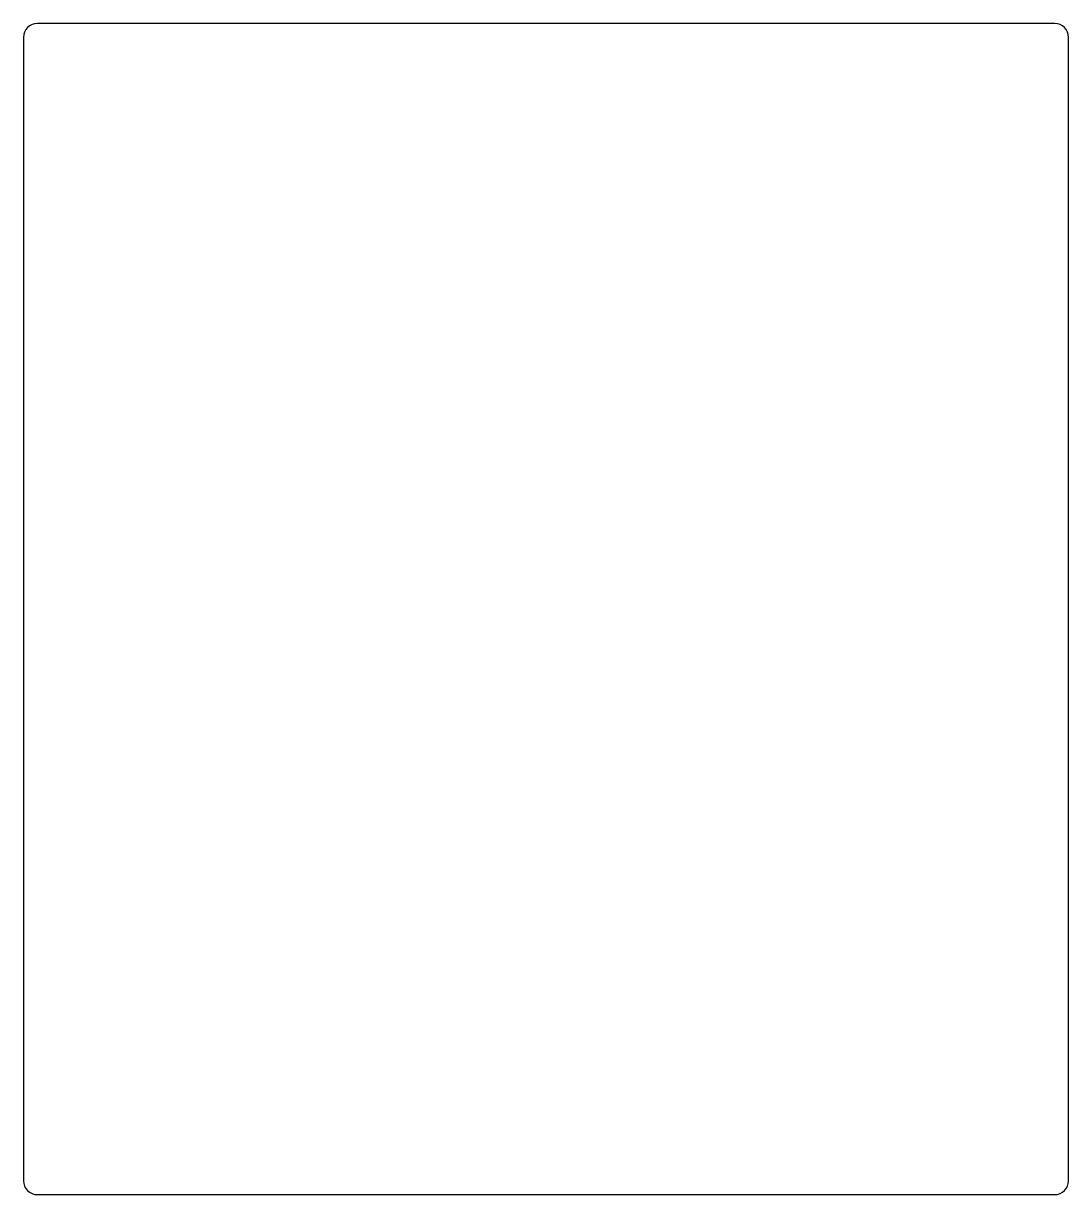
# Model space of a CAD drawing. Extents: x 1317 to 1430, y 377 to 504.
import ezdxf

# ---------------------------------------------------------------- set-up
doc = ezdxf.new("R2010")
doc.units = 0
doc.layers.get('0').update_dxf_attribs({"linetype": 'CONTINUOUS'})

msp = doc.modelspace()

# ---------------------------------------------------------------- linework, layer by layer
msp.add_lwpolyline([(1429.77, 502.31, 0.414214), (1428.27, 503.81), (1318.5, 503.81, 0.414214), (1317, 502.31), (1317, 378.97, 0.414214), (1318.5, 377.47), (1428.27, 377.47, 0.414214), (1429.77, 378.97)], format="xyb", close=True)

doc.saveas('drawing.dxf')
